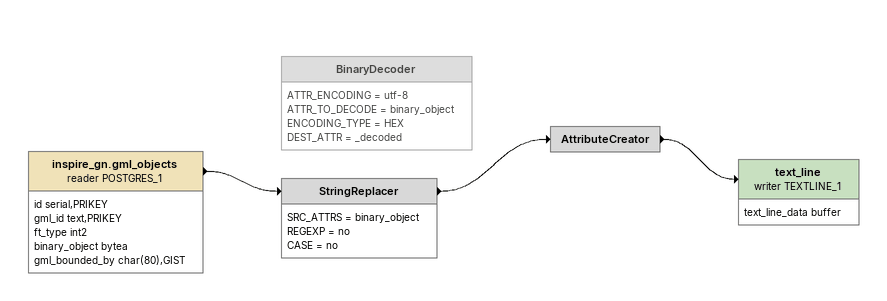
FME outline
inspire_gn.gml_objects (reader POSTGRES_1)
    attributes: id serial,PRIKEY, gml_id text,PRIKEY, ft_type int2, binary_object bytea, gml_bounded_by char(80),GIST
    -> StringReplacer
StringReplacer
    SRC_ATTRS = binary_object
    REGEXP = no
    CASE = no
    -> AttributeCreator
AttributeCreator
    -> text_line (writer TEXTLINE_1)
text_line (writer TEXTLINE_1)
    attributes: text_line_data buffer
BinaryDecoder [off]
    ATTR_ENCODING = utf-8
    ATTR_TO_DECODE = binary_object
    ENCODING_TYPE = HEX
    DEST_ATTR = _decoded
